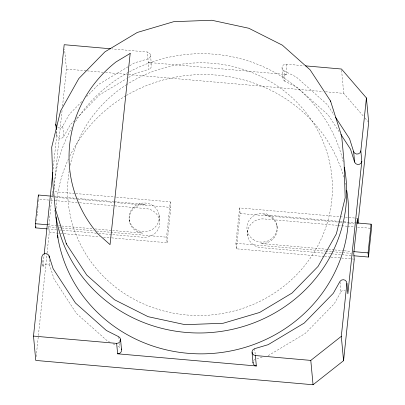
<?xml version="1.0" encoding="UTF-8"?>
<svg xmlns="http://www.w3.org/2000/svg" width="405" height="405" viewBox="0 0 405 405"><rect width="100%" height="100%" fill="white"/><g stroke="black" fill="none" stroke-linecap="round" stroke-linejoin="round"><path stroke-width="0.3" stroke-dasharray="2.02 1.52" d="M36.45 221.019L36.713 218.523M36.977 216.027L37.24 213.531M37.306 212.909L37.766 208.54M37.832 207.917L38.227 204.176M38.485 201.68L38.748 199.184L50.063 200.176M110.17 342.352L107.355 340.934L76.439 313.44L54.108 279.182L50.053 266.368A3.736 3.559 -5.3 0 0 42.839 267.092L44.16 254.532M53.151 169.118L56.791 134.576L56.447 130.891M47.071 253.034L49.243 232.404L48.727 226.84L52.447 191.524L52.964 197.088L53.161 195.215M36.161 356.663L47.01 253.646M54.078 186.482L62.081 110.509M62.542 106.11L66.445 69.058L64.592 49.081M111.633 237.877L167.093 242.737L166.577 237.173L170.292 201.857L116.098 197.103M167.093 242.737L170.809 207.421L170.292 201.857M324.01 256.497L236.414 248.817L235.897 243.253L239.618 207.932L342.969 216.994M236.414 248.817L240.135 213.501L239.618 207.932M56.791 134.576A3.696 3.523 -5.3 0 0 63.722 136.541L62.755 126.107L69.407 114.23L82.185 101.159M63.722 136.541L70.374 124.664L73.902 121.06M340.008 282.052L340.919 291.873L334.267 303.75L305.193 333.497L269.107 355.114L266.763 355.808M86.589 96.653L98.481 84.483L129.185 66.091M76.545 118.351L99.453 94.917L126.38 78.783M129.721 65.767L134.566 62.861L148.033 58.882A3.736 3.559 -5.3 0 0 147.334 52.002L112.058 48.909M128.537 77.492L135.538 73.295L148.999 69.316L147.334 52.002M256.816 358.749L263.255 356.845M339.198 131.838L328.202 114.974L297.285 87.48L284.902 81.233L283.935 70.799A3.696 3.523 -5.3 0 1 286.051 64.162L303.684 65.711M286.051 64.162L287.018 74.596L148.306 62.436A3.736 3.559 -5.3 0 1 148.999 69.316M66.445 69.058L86.609 70.824M87.242 70.88L102.997 72.262M105.518 72.485L128.203 74.474M128.836 74.525L322.937 91.545M325.458 91.768L343.734 93.373L363.356 116.129M54.969 191.742L75.133 193.509M75.765 193.565L115.466 197.048M345.49 217.217L356.835 218.214M50.929 196.111L76.064 198.313M76.692 198.369L113.764 201.619M114.392 201.675L145.81 204.429A15.101 14.403 -5.3 0 0 129.281 217.46A15.101 14.403 -5.3 0 0 142.793 233.128L112.63 230.48M339.689 221.429L263.66 214.761A15.101 14.403 -5.3 0 1 277.167 230.43A15.101 14.403 -5.3 0 1 260.638 243.461L327.873 249.353M340.316 221.484L355.398 222.806M55.485 197.306L75.649 199.078M78.17 199.295L170.809 207.421M240.135 213.501L339.704 222.229M340.337 222.284L343.486 222.563M344.113 222.618L348.528 223.003M349.156 223.059L354.198 223.499M50.691 200.227L78.965 202.708M79.593 202.763L146.2 208.605A15.101 14.403 -5.3 0 1 159.707 224.269A15.101 14.403 -5.3 0 1 143.178 237.3L97.934 233.336M337.562 225.382L264.045 218.938A15.101 14.403 -5.3 0 0 247.516 231.969A15.101 14.403 -5.3 0 0 261.022 247.632L324.491 253.201M338.19 225.438L346.989 226.213M347.617 226.263L353.899 226.815M357.671 227.149L370.241 228.248M47.906 224.805L56.077 225.524M58.588 225.742L61.104 225.965M61.732 226.02L92.522 228.719M95.033 228.941L112.003 230.425M328.501 249.409L334.155 249.905M334.783 249.961L343.582 250.73M344.209 250.786L351.12 251.394M48.727 226.84L56.29 227.504M59.444 227.782L61.332 227.944M61.96 228L94.102 230.82M96.623 231.042L166.577 237.173M235.897 243.253L325.387 251.1M326.015 251.156L331.69 251.652M332.318 251.707L351.226 253.363M47.668 228.926L56.462 229.696M59.606 229.974L62.122 230.192M62.75 230.248L97.306 233.28M325.119 253.252L330.774 253.748M331.401 253.803L353.393 255.732M49.243 232.404L59.955 233.346M60.588 233.401L99.66 236.829M103.442 237.158L111.005 237.821M324.643 256.552L330.313 257.053M330.946 257.104L354.259 259.149M283.935 70.799L296.318 77.046L327.235 104.541L334.105 115.081M112.985 343.774L115.8 345.192M118.052 346.326L119.743 347.181A3.736 3.559 -5.3 0 1 120.401 347.652M364.991 118.022L368.261 121.819M341.587 70.273L343.734 93.373M282.037 68.273L283.004 78.707M276.919 225.281L277.045 226.668M247.121 230.161L247.637 235.725M254.674 348.659L255.246 354.8M150.513 55.156L151.48 65.59M159.069 214.944L159.585 220.512M129.271 219.829L129.403 221.221M118.771 336.747L119.171 341.04M119.399 343.496L119.743 347.181M56.401 131.083L56.801 135.381M49.425 259.615L50.053 266.368M42.211 260.339L42.839 267.092M340.919 291.873A3.736 3.559 -5.3 0 1 345.217 290.253M284.902 81.233A3.696 3.523 -5.3 0 1 287.018 74.596M62.755 126.107A3.696 3.523 -5.3 0 1 57.647 127.529M54.179 189.343A146.367 139.593 -5.3 0 1 71.958 127.499M75.553 121.54A146.367 139.593 -5.3 0 1 224.324 55.374A146.367 139.593 -5.3 0 1 343.172 161.681M56.199 208.322A146.367 139.593 -5.3 0 1 68.43 159.013M69.776 156.178A146.367 139.593 -5.3 0 1 125.864 95.782M126.411 95.459A146.367 139.593 -5.3 0 1 343.688 177.036M345.252 183.166A146.367 139.593 -5.3 0 1 345.526 184.397M253.641 360.526A3.696 3.523 -5.3 0 1 254.866 359.422M126.335 84.797A132.43 126.299 -5.3 0 1 324.709 145.754A132.43 126.299 -5.3 0 1 212.402 314.852A132.43 126.299 -5.3 0 1 69.194 170.834M70.232 165.28A132.43 126.299 -5.3 0 1 125.808 85.141M253.201 239.487A15.101 14.403 -5.3 0 0 277.04 229.038A15.101 14.403 -5.3 0 0 255.818 214.635A15.101 14.403 -5.3 0 0 253.201 239.487M135.356 229.154A15.101 14.403 -5.3 0 0 159.19 218.705A15.101 14.403 -5.3 0 0 137.968 204.302A15.101 14.403 -5.3 0 0 135.356 229.154"/><path stroke-width="0.61" d="M47.041 228.871L35.726 227.878L35.341 223.707L38.364 195.007L50.301 196.055M35.726 227.878L35.858 226.633M357.924 223.216L357.463 218.27L353.742 253.586L354.259 259.149L343.567 360.693L313.05 384.75L35.761 360.435L33.504 336.089L41.867 256.659A3.736 3.559 -5.3 0 1 49.086 255.935L53.136 268.748L75.472 303.006L106.388 330.5L118.771 336.747A3.736 3.559 -5.3 0 1 116.655 343.379L117.622 353.813L256.34 365.978L255.373 355.544A3.696 3.523 -5.3 0 1 254.674 348.659L268.14 344.68L304.226 323.063L333.3 293.316L339.952 281.44A3.736 3.559 -5.3 0 1 346.882 283.404L347.854 293.838L361.807 161.322L360.84 150.888L366.414 97.944L341.476 69.022L305.578 65.873M56.335 129.666L55.824 124.143L64.187 44.707L110.798 48.797M44.226 253.905L52.822 172.257M343.567 360.693L341.309 336.347L346.882 283.404M358.045 223.206L368.671 122.29L366.414 97.944M354.021 255.788L368.474 257.053L368.084 252.882L371.107 224.188L356.658 222.917M368.474 257.053L371.496 228.359L371.107 224.188M255.373 355.544L310.792 360.404L341.309 336.347M35.341 223.707L47.279 224.75M353.636 251.616L368.084 252.882M33.504 336.089L116.655 343.379M330.52 100.972L310.114 69.847L282.381 45.183L248.842 28.264L211.785 20.25L173.73 21.683L137.275 32.461L104.905 51.855L78.823 78.54L60.522 111.117L51.713 147.182L52.883 183.612L55.207 208.651L66.374 243.967L86.786 275.091L114.519 299.756L148.058 316.669L185.115 324.683L223.17 323.256L259.62 312.478L291.995 293.083L318.077 266.399L336.378 233.817L345.187 197.756L344.017 161.327L341.693 136.282L330.52 100.972L330.683 101.468M335.482 117.187L349.571 138.793L353.621 151.612L354.593 162.046A3.696 3.523 -5.3 0 0 361.807 161.322M340.914 134.475L350.538 149.227L354.593 162.046M55.207 208.651L55.374 209.177M66.218 243.471L66.374 243.967M310.792 360.404L313.05 384.75M252.062 352.401L253.029 362.834M120.553 339.268L121.52 349.702M55.981 216.999L57.915 237.872M49.086 255.935L49.253 257.772M38.364 195.007L38.475 196.202M121.313 348.943A3.736 3.559 -5.3 0 1 117.622 353.813M256.34 365.978A3.696 3.523 -5.3 0 1 253.044 362.029M56.968 127.054A3.696 3.523 -5.3 0 1 55.824 124.143M360.84 150.888A3.696 3.523 -5.3 0 1 353.621 151.612M344.346 167.214A146.367 139.593 -5.3 0 1 221.641 331.325A146.367 139.593 -5.3 0 1 54.994 210.18M346.726 190.542A146.367 139.593 -5.3 0 1 224.562 352.046A146.367 139.593 -5.3 0 1 57.52 235.406M130.182 53.445L110.049 244.635L97.889 233.822A127.914 121.996 -5.3 0 1 115.987 61.945L130.182 53.445"/></g></svg>
